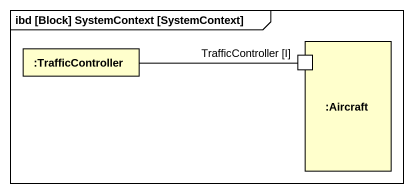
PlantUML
@startuml
mainframe ibd [Block] SystemContext [SystemContext]
rectangle ":Aircraft" as Aircraft {
  port "TrafficController [I]" as TrafficController_I
}
rectangle ":TrafficController" as TrafficController
TrafficController_I -left- TrafficController
@enduml
